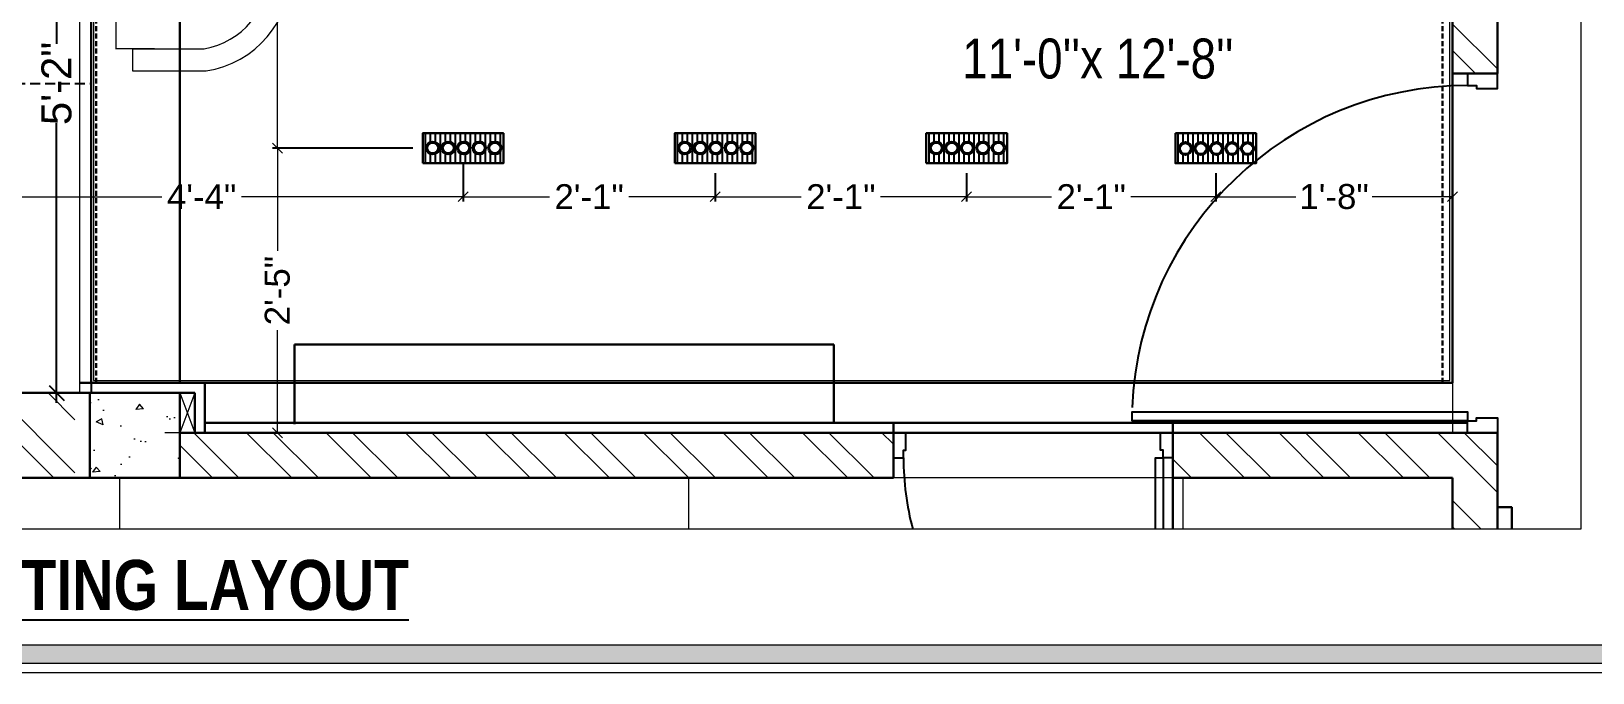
# Model space of a CAD drawing. Header units: millimetres. Extents: x 56222 to 3066687, y -650199 to -121287.
# Drawn here: x 135267.6 to 135424, y -183257.9 to -183193.6 of the extents above; entities that cross this region are included whole.
import ezdxf

# ---------------------------------------------------------------- set-up
doc = ezdxf.new("R2010")
doc.units = ezdxf.units.MM
doc.header["$MEASUREMENT"] = 0
doc.header["$PDMODE"] = 35
doc.linetypes.add('00 . GROUND FLOOR$0$DASHED', pattern=[0.75, 0.5, -0.25])
doc.linetypes.add('DASHEDX2', pattern=[1.5, 1, -0.5])
doc.layers.get('Defpoints').update_dxf_attribs({"color": 220})
for name, color, linetype in [('AR DOOR', 40, 'Continuous'), ('AR ELE-5', 134, 'Continuous'), ('AR HATCH-7', 7, 'Continuous')]:
    doc.layers.add(name, color=color, linetype=linetype)
for name, color, linetype, lineweight in [('COLUMN', 1, 'Continuous', 30), ('dim05', 1, 'Continuous', 13), ('Dimension', 10, 'DASHEDX2', 20), ('Electrical', 84, 'Continuous', 30), ('ELEVATION', 250, 'Continuous', 9), ('FIRST FLOOR', 7, 'Continuous', 9), ('FIRST FLOOR ( TEXT )', 7, 'Continuous', 9), ('FIRST FLOOR_( PLine )_', 251, 'Continuous', 30), ('FURNITURE', 32, 'Continuous', 9), ('GF FALSE CEILING', 6, 'Continuous', 35), ('Labelling', 1, 'Continuous', 25), ('wall', 7, 'Continuous', 30)]:
    doc.layers.add(name, color=color, linetype=linetype, lineweight=lineweight)
doc.styles.add('Arial', font='arial.ttf')
doc.styles.add('KATHA', font='swissc.ttf')
doc.styles.get("Standard").update_dxf_attribs({"font": 'arial.ttf', "height": 6})
doc.styles.add('style4', font='ARIALN.TTF')
doc.dimstyles.new('Archana', dxfattribs={"dimtxt": 3, "dimasz": 1.5, "dimexe": 0.5, "dimexo": 0.5, "dimgap": 0, "dimtad": 0, "dimzin": 0, "dimdsep": 46, "dimlunit": 4, "dimtxsty": 'Arial', "dimblk": 'OBLIQUE', "dimcen": 0, "dimdle": 1, "dimclrd": 1, "dimclre": 1, "dimclrt": 5, "dimadec": 0, "dimazin": 0, "dimtfac": 1, "dimtofl": 0, "dimtmove": 1, "dimatfit": 3, "dimfxl": 1, "dimfxlon": 1, "dimtolj": 1, "dimtzin": 0, "dimlwd": 25, "dimlwe": -1, "dimarcsym": 0})
doc.dimstyles.new('ISO-25', dxfattribs={"dimtxt": 2.5, "dimasz": 1, "dimexe": 0.5, "dimexo": 1, "dimtad": 0, "dimdec": 1, "dimlunit": 4, "dimtxsty": 'Standard', "dimblk": 'OBLIQUE', "dimcen": 2.5, "dimclrd": 1, "dimclre": 1, "dimclrt": 5, "dimadec": 0, "dimazin": 0, "dimtfac": 1, "dimtdec": 1, "dimtmove": 0, "dimatfit": 3, "dimfxl": 1, "dimlwd": -1, "dimarcsym": 0})
pattern_1 = [(135, (-47827.481, -317320.819), (-3.97747564, -3.97747564), []), (135, (-47827.481, -317318.167), (-3.97747564, -3.97747564), [])]

# ---------------------------------------------------------------- blocks, each defined once
blk = doc.blocks.new('*U19')
for points in [[(-1160, 0), (-1120, 0), (-1120, 30), (-1110, 30), (-1110, 100), (-1160, 100)], [(40, 0), (0, 0), (0, 30), (-10, 30), (-10, 100), (40, 100)], [(0, 0), (0, -1120), (-30, -1120), (-30, 0)]]:
    blk.add_lwpolyline(points, close=True)
at = {"layer": 'AR ELE-5', "linetype": 'ByBlock', "ltscale": 15}
blk.add_arc((1.6, 0.7), 1121.6, 180.0347, 267.627, dxfattribs=at)
blk = doc.blocks.new('KIDS')
at = {"layer": 'FURNITURE', "color": 9, "lineweight": 5, "true_color": 0xc7c8ca}
for p, q in [((134669.9, -183424.79), (134669.9, -183300.79)), ((134682.4, -183301.79), (134807.4, -183301.79)), ((134679.9, -183424.79), (134681.4, -183428.79)), ((134681.4, -183424.79), (134679.9, -183428.79)), ((134682.4, -183423.79), (134807.4, -183423.79))]:
    blk.add_line(p, q, dxfattribs=at)
at = {"layer": 'FURNITURE', "color": 9, "lineweight": 30, "true_color": 0xc7c8ca}
for p, q in [((134682.4, -183300.79), (134682.4, -183301.79)), ((134669.9, -183301.79), (134682.4, -183301.79)), ((134679.9, -183423.79), (134679.9, -183301.79)), ((134691.41, -183427.92), (134691.41, -183419.92)), ((134691.41, -183419.92), (134745.41, -183419.92)), ((134745.41, -183419.92), (134745.41, -183427.79)), ((134669.9, -183423.79), (134682.4, -183423.79)), ((134681.4, -183424.79), (134679.9, -183424.79)), ((134681.4, -183424.79), (134681.4, -183428.79)), ((134682.4, -183423.79), (134682.4, -183428.79)), ((134808.9, -183427.79), (134682.4, -183427.79)), ((134751.4, -183428.79), (134751.4, -183427.79)), ((134751.4, -183428.79), (134779.4, -183428.79))]:
    blk.add_line(p, q, dxfattribs=at)
at = {"layer": 'FURNITURE', "color": 9, "linetype": '00 . GROUND FLOOR$0$DASHED', "lineweight": 5, "true_color": 0xc7c8ca}
blk.add_line((134679.9, -183314.79), (134655.9, -183314.79), dxfattribs=at)
at = {"layer": 'FURNITURE', "color": 9, "true_color": 0xc7c8ca}
for p, q in [((134673.48, -183336.52, -0.04), (134677.38, -183336.52, -0.04)), ((134673.48, -183336.52, -0.04), (134673.48, -183352.07, -0.04)), ((134673.48, -183374.76, -0.04), (134677.38, -183374.76, -0.04)), ((134673.48, -183374.76, -0.04), (134673.48, -183390.31, -0.04))]:
    blk.add_line(p, q, dxfattribs=at)
at = {"layer": 'FURNITURE'}
blk.add_line((134677.38, -183352.07, -0.04), (134673.48, -183352.07, -0.04), dxfattribs=at)
at = {"layer": 'FURNITURE', "color": 9, "lineweight": 30, "true_color": 0xc7c8ca}
for points in [[(134682.4, -183296.79), (134780.43, -183296.79), (134780.43, -183298.89), (134682.4, -183298.89)], [(134780.43, -183296.79), (134780.43, -183314.79), (134807.4, -183314.79), (134807.4, -183296.79)]]:
    blk.add_lwpolyline(points, close=True, dxfattribs=at)
blk.add_lwpolyline([(134679.9, -183301.79), (134679.9, -183314.79), (134711.43, -183314.79), (134711.43, -183298.89), (134682.4, -183298.89)], dxfattribs=at)
blk.add_lwpolyline([(134777.68, -183373.83), (134714.68, -183373.83, -0.414214), (134711.68, -183370.83), (134711.43, -183298.89), (134780.43, -183298.89), (134780.68, -183370.83, -0.414214)], format="xyb", close=True, dxfattribs=at)
at = {"layer": 'FURNITURE', "color": 9, "linetype": 'DASHEDX2', "lineweight": 25, "true_color": 0xc7c8ca}
for points in [[(134655.9, -183334.79), (134671.01, -183334.79), (134671.01, -183300.79), (134655.9, -183300.79)], [(134655.9, -183393.79), (134671.01, -183393.79), (134671.01, -183424.79), (134655.9, -183424.79)]]:
    blk.add_lwpolyline(points, close=True, dxfattribs=at)
at = {"layer": 'FURNITURE', "color": 9, "true_color": 0xc7c8ca}
for points in [[(134777.68, -183372.33), (134714.68, -183372.33, -0.414214), (134713.18, -183370.83), (134712.93, -183300.39), (134778.93, -183300.39), (134779.18, -183370.83, -0.414214)], [(134727.94, -183351.04, -0.527965), (134735.73, -183337.52, 0.323475), (134712.93, -183356.16, -0.508743), (134727.94, -183351.04)]]:
    blk.add_lwpolyline(points, format="xyb", close=True, dxfattribs=at)
at = {"layer": 'FURNITURE', "color": 9, "true_color": 0xc7c8ca, "elevation": -0.01}
for points in [[(134745.42, -183317.71, -0.100586), (134745.42, -183302.71, -0.075726), (134721.42, -183302.71, -0.148967), (134721.42, -183317.71, -0.074116)], [(134749.5, -183317.71, 0.100586), (134749.5, -183302.71, 0.075726), (134773.5, -183302.71, 0.148967), (134773.5, -183317.71, 0.074116)]]:
    blk.add_lwpolyline(points, format="xyb", close=True, dxfattribs=at)
at = {"layer": 'FURNITURE', "color": 9, "true_color": 0xc7c8ca, "elevation": -0.04, "flags": 128}
for points in [[(134675.16, -183352.07), (134675.16, -183354.29), (134682.54, -183354.29, 0.853613), (134682.59, -183334.29), (134675.16, -183334.29), (134675.16, -183336.51)], [(134677.38, -183352.07), (134675.16, -183352.07), (134682.36, -183352.07, 0.835758), (134682.4, -183336.51), (134677.38, -183336.51), (134675.16, -183336.51)], [(134675.16, -183390.3), (134675.16, -183392.52), (134682.54, -183392.52, 0.853613), (134682.59, -183372.52), (134675.16, -183372.52), (134675.16, -183374.75)], [(134677.38, -183390.3), (134675.16, -183390.3), (134682.36, -183390.3, 0.835758), (134682.4, -183374.75), (134677.38, -183374.75), (134675.16, -183374.75)]]:
    blk.add_lwpolyline(points, format="xyb", dxfattribs=at)
at = {"layer": 'FURNITURE', "color": 9, "true_color": 0xc7c8ca}
for points in [[(134726.16, -183305.45, -0.01), (134726.93, -183306.86, -0.01), (134728.56, -183309.86, -0.01), (134727.12, -183312.98, -0.01), (134726.36, -183314.62, -0.01)], [(134726.8, -183305.45, -0.01), (134727.58, -183306.86, -0.01), (134729.21, -183309.86, -0.01), (134727.77, -183312.98, -0.01), (134727.01, -183314.62, -0.01)], [(134742, -183305.45, -0.01), (134741.22, -183306.86, -0.01), (134739.59, -183309.86, -0.01), (134741.03, -183312.98, -0.01), (134741.79, -183314.62, -0.01)], [(134742.64, -183305.45, -0.01), (134741.87, -183306.86, -0.01), (134740.24, -183309.86, -0.01), (134741.68, -183312.98, -0.01), (134742.44, -183314.62, -0.01)], [(134752.28, -183305.45, -0.01), (134753.05, -183306.86, -0.01), (134754.68, -183309.86, -0.01), (134753.24, -183312.98, -0.01), (134752.48, -183314.62, -0.01)], [(134752.92, -183305.45, -0.01), (134753.69, -183306.86, -0.01), (134755.32, -183309.86, -0.01), (134753.88, -183312.98, -0.01), (134753.13, -183314.62, -0.01)], [(134768.11, -183305.45, -0.01), (134767.34, -183306.86, -0.01), (134765.71, -183309.86, -0.01), (134767.15, -183312.98, -0.01), (134767.91, -183314.62, -0.01)], [(134768.76, -183305.45, -0.01), (134767.99, -183306.86, -0.01), (134766.35, -183309.86, -0.01), (134767.8, -183312.98, -0.01), (134768.55, -183314.62, -0.01)]]:
    blk.add_open_spline(points, degree=3, knots=[0, 0, 0, 0, 4.577917, 9.671137, 9.671137, 9.671137, 9.671137], dxfattribs=at)
blk = doc.blocks.new('_Oblique')
at = {"layer": 'wall', "color": 0, "lineweight": -2}
blk.add_line((-0.5, -0.5), (0.5, 0.5), dxfattribs=at)
blk = doc.blocks.new('*D459')
at = {"layer": 'Defpoints', "color": 0, "lineweight": 30, "transparency": 16777216}
for p in [(135273.6, -183167.81), (135270.15, -183229.81), (135270.49, -183229.81)]:
    blk.add_point(p, dxfattribs=at)
at = {"layer": 'dim05', "color": 1, "lineweight": 25, "transparency": 16777216}
for p, q in [((135270.15, -183166.81), (135270.15, -183194.83)), ((135270.15, -183230.81), (135270.15, -183202.8))]:
    blk.add_line(p, q, dxfattribs=at)
at = {"layer": 'dim05', "color": 1, "transparency": 16777216}
for p, q in [((135271.15, -183167.81), (135269.65, -183167.81)), ((135270.15, -183229.81), (135269.65, -183229.81))]:
    blk.add_line(p, q, dxfattribs=at)
at = {"layer": 'dim05', "color": 1, "lineweight": 25, "transparency": 16777216, "xscale": 1.5, "yscale": 1.5, "zscale": 1.5}
for p, rotation in [((135270.15, -183167.81), 90), ((135270.15, -183229.81), 270)]:
    blk.add_blockref('_Oblique', p, dxfattribs=dict(at, rotation=rotation))
at = {"layer": 'dim05', "color": 5, "lineweight": 30, "transparency": 16777216, "insert": (135270.15, -183198.81), "char_height": 3, "attachment_point": 5, "rotation": 90, "style": 'Arial'}
blk.add_mtext('\\A1;5\'-2"', dxfattribs=at)
blk = doc.blocks.new('*D904')
at = {"layer": 'Defpoints', "color": 0, "lineweight": 30, "transparency": 16777216}
for p in [(135305.31, -183169.85), (135292.27, -183205.3), (135306.83, -183205.3)]:
    blk.add_point(p, dxfattribs=at)
at = {"layer": 'dim05', "color": 1, "linetype": 'Continuous', "lineweight": -2, "transparency": 16777216}
for p, q in [((135304.31, -183169.85), (135291.77, -183169.85)), ((135305.83, -183205.3), (135291.77, -183205.3))]:
    blk.add_line(p, q, dxfattribs=at)
at = {"layer": 'dim05', "color": 1, "linetype": 'Continuous', "transparency": 16777216}
for p, q in [((135292.27, -183169.85), (135292.27, -183182.64)), ((135292.27, -183205.3), (135292.27, -183192.52))]:
    blk.add_line(p, q, dxfattribs=at)
at = {"layer": 'dim05', "color": 1, "transparency": 16777216}
for p, rotation in [((135292.27, -183169.85), 90), ((135292.27, -183205.3), 270)]:
    blk.add_blockref('_Oblique', p, dxfattribs=dict(at, rotation=rotation))
at = {"layer": 'dim05', "color": 5, "lineweight": 25, "transparency": 16777216, "insert": (135292.27, -183187.58), "char_height": 2.5, "attachment_point": 5, "rotation": 90, "style": 'Arial'}
blk.add_mtext('2\'-11"', dxfattribs=at)
blk = doc.blocks.new('*D905')
at = {"layer": 'Defpoints', "color": 0, "lineweight": 30, "transparency": 16777216}
for p in [(135306.83, -183205.3), (135292.27, -183233.81), (135301.51, -183233.81)]:
    blk.add_point(p, dxfattribs=at)
at = {"layer": 'dim05', "color": 1, "linetype": 'Continuous', "lineweight": -2, "transparency": 16777216}
for p, q in [((135305.83, -183205.3), (135291.77, -183205.3)), ((135300.51, -183233.81), (135291.77, -183233.81))]:
    blk.add_line(p, q, dxfattribs=at)
at = {"layer": 'dim05', "color": 1, "linetype": 'Continuous', "transparency": 16777216}
for p, q in [((135292.27, -183205.3), (135292.27, -183215.59)), ((135292.27, -183233.81), (135292.27, -183223.53))]:
    blk.add_line(p, q, dxfattribs=at)
at = {"layer": 'dim05', "color": 1, "transparency": 16777216}
for p, rotation in [((135292.27, -183205.3), 90), ((135292.27, -183233.81), 270)]:
    blk.add_blockref('_Oblique', p, dxfattribs=dict(at, rotation=rotation))
at = {"layer": 'dim05', "color": 5, "lineweight": 25, "transparency": 16777216, "insert": (135292.27, -183219.56), "char_height": 2.5, "attachment_point": 5, "rotation": 90, "style": 'Arial'}
blk.add_mtext('2\'-5"', dxfattribs=at)
blk = doc.blocks.new('*D910')
at = {"layer": 'Defpoints', "color": 0, "lineweight": 30, "transparency": 16777216}
for p in [(135310.87, -183206.94), (135258.49, -183209.71), (135310.87, -183210.15)]:
    blk.add_point(p, dxfattribs=at)
at = {"layer": 'dim05', "color": 1, "linetype": 'Continuous', "lineweight": -2, "transparency": 16777216}
for p, q in [((135310.87, -183207.94), (135310.87, -183210.65)), ((135258.49, -183210.71), (135258.49, -183210.65))]:
    blk.add_line(p, q, dxfattribs=at)
at = {"layer": 'dim05', "color": 1, "linetype": 'Continuous', "transparency": 16777216}
for p, q in [((135258.49, -183210.15), (135280.68, -183210.15)), ((135310.87, -183210.15), (135288.68, -183210.15))]:
    blk.add_line(p, q, dxfattribs=at)
at = {"layer": 'dim05', "color": 1, "transparency": 16777216, "rotation": 180}
blk.add_blockref('_Oblique', (135258.49, -183210.15), dxfattribs=at)
at = {"layer": 'dim05', "color": 1, "transparency": 16777216}
blk.add_blockref('_Oblique', (135310.87, -183210.15), dxfattribs=at)
at = {"layer": 'dim05', "color": 5, "lineweight": 25, "transparency": 16777216, "insert": (135284.68, -183210.15), "char_height": 2.5, "attachment_point": 5, "style": 'Arial'}
blk.add_mtext('4\'-4"', dxfattribs=at)
blk = doc.blocks.new('*D911')
at = {"layer": 'Defpoints', "color": 0, "lineweight": 30, "transparency": 16777216}
for p in [(135310.87, -183205.94), (135336.12, -183206.8), (135336.12, -183210.15)]:
    blk.add_point(p, dxfattribs=at)
at = {"layer": 'dim05', "color": 1, "linetype": 'Continuous', "lineweight": -2, "transparency": 16777216}
for p, q in [((135310.87, -183206.94), (135310.87, -183210.65)), ((135336.12, -183207.8), (135336.12, -183210.65))]:
    blk.add_line(p, q, dxfattribs=at)
at = {"layer": 'dim05', "color": 1, "linetype": 'Continuous', "transparency": 16777216}
for p, q in [((135310.87, -183210.15), (135319.53, -183210.15)), ((135336.12, -183210.15), (135327.47, -183210.15))]:
    blk.add_line(p, q, dxfattribs=at)
at = {"layer": 'dim05', "color": 1, "transparency": 16777216, "rotation": 180}
blk.add_blockref('_Oblique', (135310.87, -183210.15), dxfattribs=at)
at = {"layer": 'dim05', "color": 1, "transparency": 16777216}
blk.add_blockref('_Oblique', (135336.12, -183210.15), dxfattribs=at)
at = {"layer": 'dim05', "color": 5, "lineweight": 25, "transparency": 16777216, "insert": (135323.5, -183210.15), "char_height": 2.5, "attachment_point": 5, "style": 'Arial'}
blk.add_mtext('2\'-1"', dxfattribs=at)
blk = doc.blocks.new('*D899')
at = {"layer": 'Defpoints', "color": 0, "lineweight": 30, "transparency": 16777216}
for p in [(135361.32, -183206.8), (135386.27, -183206.8), (135361.32, -183210.15)]:
    blk.add_point(p, dxfattribs=at)
at = {"layer": 'dim05', "color": 1, "linetype": 'Continuous', "lineweight": -2, "transparency": 16777216}
for p, q in [((135361.32, -183207.8), (135361.32, -183210.65)), ((135386.27, -183207.8), (135386.27, -183210.65))]:
    blk.add_line(p, q, dxfattribs=at)
at = {"layer": 'dim05', "color": 1, "linetype": 'Continuous', "transparency": 16777216}
for p, q in [((135361.32, -183210.15), (135369.83, -183210.15)), ((135386.27, -183210.15), (135377.77, -183210.15))]:
    blk.add_line(p, q, dxfattribs=at)
at = {"layer": 'dim05', "color": 1, "transparency": 16777216, "rotation": 180}
blk.add_blockref('_Oblique', (135361.32, -183210.15), dxfattribs=at)
at = {"layer": 'dim05', "color": 1, "transparency": 16777216}
blk.add_blockref('_Oblique', (135386.27, -183210.15), dxfattribs=at)
at = {"layer": 'dim05', "color": 5, "lineweight": 25, "transparency": 16777216, "insert": (135373.8, -183210.15), "char_height": 2.5, "attachment_point": 5, "style": 'Arial'}
blk.add_mtext('2\'-1"', dxfattribs=at)
blk = doc.blocks.new('*D900')
at = {"layer": 'Defpoints', "color": 0, "lineweight": 30, "transparency": 16777216}
for p in [(135386.27, -183206.8), (135409.99, -183207.36), (135409.99, -183210.15)]:
    blk.add_point(p, dxfattribs=at)
at = {"layer": 'dim05', "color": 1, "linetype": 'Continuous', "lineweight": -2, "transparency": 16777216}
for p, q in [((135386.27, -183207.8), (135386.27, -183210.65)), ((135409.99, -183208.36), (135409.99, -183210.65))]:
    blk.add_line(p, q, dxfattribs=at)
at = {"layer": 'dim05', "color": 1, "linetype": 'Continuous', "transparency": 16777216}
for p, q in [((135386.27, -183210.15), (135394.3, -183210.15)), ((135409.99, -183210.15), (135401.96, -183210.15))]:
    blk.add_line(p, q, dxfattribs=at)
at = {"layer": 'dim05', "color": 1, "transparency": 16777216, "rotation": 180}
blk.add_blockref('_Oblique', (135386.27, -183210.15), dxfattribs=at)
at = {"layer": 'dim05', "color": 1, "transparency": 16777216}
blk.add_blockref('_Oblique', (135409.99, -183210.15), dxfattribs=at)
at = {"layer": 'dim05', "color": 5, "lineweight": 25, "transparency": 16777216, "insert": (135398.13, -183210.15), "char_height": 2.5, "attachment_point": 5, "style": 'Arial'}
blk.add_mtext('1\'-8"', dxfattribs=at)
blk = doc.blocks.new('*D901')
at = {"layer": 'Defpoints', "color": 0, "lineweight": 30, "transparency": 16777216}
for p in [(135336.12, -183206.8), (135361.32, -183206.8), (135336.12, -183210.15)]:
    blk.add_point(p, dxfattribs=at)
at = {"layer": 'dim05', "color": 1, "linetype": 'Continuous', "lineweight": -2, "transparency": 16777216}
for p, q in [((135336.12, -183207.8), (135336.12, -183210.65)), ((135361.32, -183207.8), (135361.32, -183210.65))]:
    blk.add_line(p, q, dxfattribs=at)
at = {"layer": 'dim05', "color": 1, "linetype": 'Continuous', "transparency": 16777216}
for p, q in [((135336.12, -183210.15), (135344.75, -183210.15)), ((135361.32, -183210.15), (135352.69, -183210.15))]:
    blk.add_line(p, q, dxfattribs=at)
at = {"layer": 'dim05', "color": 1, "transparency": 16777216, "rotation": 180}
blk.add_blockref('_Oblique', (135336.12, -183210.15), dxfattribs=at)
at = {"layer": 'dim05', "color": 1, "transparency": 16777216}
blk.add_blockref('_Oblique', (135361.32, -183210.15), dxfattribs=at)
at = {"layer": 'dim05', "color": 5, "lineweight": 25, "transparency": 16777216, "insert": (135348.72, -183210.15), "char_height": 2.5, "attachment_point": 5, "style": 'Arial'}
blk.add_mtext('2\'-1"', dxfattribs=at)

msp = doc.modelspace()

# ---------------------------------------------------------------- hatches: boundary and pattern name
at = {"layer": 'AR HATCH-7', "lineweight": 15, "true_color": 0x939598}
h = msp.add_hatch(dxfattribs=at)
h.set_pattern_fill('ANSI32', color=252, scale=15, angle=90)
h.set_pattern_definition(pattern_1)
h.paths.add_polyline_path([(135253.993, -183198.814), (135253.993, -183243.473), (135258.493, -183243.473), (135258.493, -183238.232), (135271.993, -183238.232), (135271.993, -183229.814), (135258.493, -183229.814), (135258.493, -183202.232), (135258.493, -183198.814)])
h.paths.add_polyline_path([(135253.993, -183092.732), (135253.993, -183137.732), (135258.493, -183137.732), (135258.493, -183105.814), (135269.993, -183105.814), (135269.993, -183092.732)])
h.paths.add_polyline_path([(135409.993, -183191.732), (135409.993, -183197.732), (135414.493, -183197.732), (135414.493, -183191.732)])
h.paths.add_polyline_path([(135409.993, -183101.732), (135409.993, -183116.732), (135409.993, -183176.732), (135414.493, -183176.732), (135414.493, -183101.732)])
h.paths.add_polyline_path([(135342.51, -183222.307), (135342.51, -183192.491)])
h = msp.add_hatch(dxfattribs=at)
h.set_pattern_fill('AR-CONC', color=252, angle=135)
h.set_pattern_definition([(185, (-47825.2267, -316380.5967), (-4.62807079, 5.51551999), [0.75, -8.25]), (130, (-47825.227, -316380.597), (-4.3376815, -6.29992167), [0.6, -6.6]), (235.4514445, (-47825.612, -316380.137), (-8.96575221, -0.78440164), [0.63740192, -7.01142112]), (181.1842, (-47826.641, -316382.011), (-6.37613776, 8.71693388), [1.125, -12.375]), (231.6356355, (-47827.172, -316381.285), (-13.4971167, -0.2790007), [0.9561034, -10.5171376]), (126.184164, (-47826.641, -316382.011), (-13.4971167, -0.2790007), [0.9, -9.9]), (156, (-47826.9944, -316380.95), (-1.37382476, 7.06771572), [0.75, -8.25]), (101, (-47826.9944, -316380.95), (-6.84808435, -3.40708593), [0.6, -6.6]), (206.4514447, (-47827.109, -316380.361), (-8.22190906, 3.66062975), [0.6374019, -7.01142112]), (172.5, (-47825.2267, -316380.5967), (-2.439898176, -2.267931853), [0, -6.52, 0, -6.7, 0, -6.625]), (142.5, (-47825.2267, -316380.5967), (-4.6490945, -0.92872942), [0, -3.82, 0, -6.37, 0, -2.525]), (102.5, (-47823.6498, -316382.1736), (-3.615207618, 3.934181673), [0, -2.5, 0, -7.8, 0, -10.35]), (92.5, (-47822.9427, -316382.8807), (-4.83159807, 3.41589983), [0, -3.25, 0, -5.18, 0, -7.35])])
h.paths.add_polyline_path([(135269.993, -183092.814), (135269.993, -183105.814), (135284.993, -183105.814), (135284.993, -183092.814)])
h.paths.add_polyline_path([(135273.493, -183229.814), (135273.493, -183238.232), (135282.493, -183238.232), (135282.493, -183229.814)])
h.paths.add_polyline_path([(135342.51, -183222.307), (135342.51, -183222.288)])
h = msp.add_hatch(dxfattribs=at)
h.set_pattern_fill('ANSI32', color=252, scale=15, angle=90)
h.set_pattern_definition(pattern_1)
h.paths.add_polyline_path([(135282.493, -183233.732), (135282.493, -183238.232), (135353.993, -183238.232), (135353.993, -183233.732)])
h = msp.add_hatch(dxfattribs=at)
h.set_pattern_fill('ANSI32', color=252, scale=15, angle=90)
h.set_pattern_definition(pattern_1)
h.paths.add_polyline_path([(135381.993, -183233.814), (135381.993, -183236.314), (135381.993, -183238.314), (135409.993, -183238.314), (135409.993, -183243.473), (135414.493, -183243.473), (135414.493, -183233.732), (135411.493, -183233.732)])
at = {"layer": 'Dimension', "linetype": 'Continuous', "true_color": 0xd39e00}
h = msp.add_hatch(color=42, dxfattribs=at)
h.paths.add_polyline_path([(135236.127, -183071.309), (135236.127, -183256.927), (135499.835, -183256.927), (135499.835, -183071.309)])
h.paths.add_polyline_path([(135237.978, -183073.16), (135497.984, -183073.16), (135497.984, -183255.076), (135237.978, -183255.076)], flags=16)
at = {"layer": 'Electrical', "lineweight": 25, "true_color": 0x000000}
h = msp.add_hatch(dxfattribs=at)
h.set_pattern_fill('ANSI31', color=18, scale=4, angle=225)
h.set_pattern_definition([(270, (148240.10994, -204174.63937), (0.5, -5e-16), [])])
h.paths.add_polyline_path([(135309.158, -183206.801), (135308.29, -183205.751, 0.6754013), (135307.831, -183204.611, 0.1553602), (135307.448, -183204.733), (135306.828, -183203.984), (135306.828, -183203.801), (135314.918, -183203.801), (135314.918, -183206.801)])
h.paths.add_polyline_path([(135314.053, -183205.936, 1), (135314.053, -183204.611, 1)], flags=16)
h.paths.add_polyline_path([(135312.498, -183204.611, 1), (135312.498, -183205.936, 1)], flags=16)
h.paths.add_polyline_path([(135314.053, -183205.803, 1), (135314.053, -183204.743, 1)], flags=0)
h.paths.add_polyline_path([(135312.498, -183204.743, 1), (135312.498, -183205.803, 1)], flags=0)
h.paths.add_polyline_path([(135310.942, -183204.611, 1), (135310.942, -183205.936, 1)], flags=16)
h.paths.add_polyline_path([(135310.942, -183204.743, 1), (135310.942, -183205.803, 1)], flags=0)
h.paths.add_polyline_path([(135309.386, -183204.611, 1), (135309.386, -183205.936, 1)], flags=16)
h.paths.add_polyline_path([(135309.386, -183204.743, 1), (135309.386, -183205.803, 1)], flags=0)
h.paths.add_polyline_path([(135308.29, -183205.751), (135309.158, -183206.801), (135306.828, -183206.801), (135306.828, -183203.984), (135307.448, -183204.733, 0.7310619), (135307.831, -183205.936, 0.1937438)], flags=17)
h = msp.add_hatch(dxfattribs=at)
h.set_pattern_fill('ANSI31', color=18, scale=4, angle=225)
h.set_pattern_definition([(270, (148265.35916, -204174.63937), (0.5, -5e-16), [])])
h.paths.add_polyline_path([(135334.407, -183206.801), (135333.539, -183205.751, 0.6754013), (135333.08, -183204.611, 0.1553602), (135332.697, -183204.733), (135332.077, -183203.984), (135332.077, -183203.801), (135340.167, -183203.801), (135340.167, -183206.801)])
h.paths.add_polyline_path([(135339.302, -183205.936, 1), (135339.302, -183204.611, 1)], flags=16)
h.paths.add_polyline_path([(135337.747, -183204.611, 1), (135337.747, -183205.936, 1)], flags=16)
h.paths.add_polyline_path([(135339.302, -183205.803, 1), (135339.302, -183204.743, 1)], flags=0)
h.paths.add_polyline_path([(135337.747, -183204.743, 1), (135337.747, -183205.803, 1)], flags=0)
h.paths.add_polyline_path([(135336.191, -183204.611, 1), (135336.191, -183205.936, 1)], flags=16)
h.paths.add_polyline_path([(135336.191, -183204.743, 1), (135336.191, -183205.803, 1)], flags=0)
h.paths.add_polyline_path([(135334.636, -183204.611, 1), (135334.636, -183205.936, 1)], flags=16)
h.paths.add_polyline_path([(135334.636, -183204.743, 1), (135334.636, -183205.803, 1)], flags=0)
h.paths.add_polyline_path([(135333.539, -183205.751), (135334.407, -183206.801), (135332.077, -183206.801), (135332.077, -183203.984), (135332.697, -183204.733, 0.7310619), (135333.08, -183205.936, 0.1937438)], flags=17)
h = msp.add_hatch(dxfattribs=at)
h.set_pattern_fill('ANSI31', color=18, scale=4, angle=225)
h.set_pattern_definition([(270, (148290.55915, -204174.63937), (0.5, -5e-16), [])])
h.paths.add_polyline_path([(135359.607, -183206.801), (135358.739, -183205.751, 0.6754013), (135358.28, -183204.611, 0.1553602), (135357.897, -183204.733), (135357.277, -183203.984), (135357.277, -183203.801), (135365.367, -183203.801), (135365.367, -183206.801)])
h.paths.add_polyline_path([(135364.502, -183205.936, 1), (135364.502, -183204.611, 1)], flags=16)
h.paths.add_polyline_path([(135362.947, -183204.611, 1), (135362.947, -183205.936, 1)], flags=16)
h.paths.add_polyline_path([(135364.502, -183205.803, 1), (135364.502, -183204.743, 1)], flags=0)
h.paths.add_polyline_path([(135362.947, -183204.743, 1), (135362.947, -183205.803, 1)], flags=0)
h.paths.add_polyline_path([(135361.391, -183204.611, 1), (135361.391, -183205.936, 1)], flags=16)
h.paths.add_polyline_path([(135361.391, -183204.743, 1), (135361.391, -183205.803, 1)], flags=0)
h.paths.add_polyline_path([(135359.836, -183204.611, 1), (135359.836, -183205.936, 1)], flags=16)
h.paths.add_polyline_path([(135359.836, -183204.743, 1), (135359.836, -183205.803, 1)], flags=0)
h.paths.add_polyline_path([(135358.739, -183205.751), (135359.607, -183206.801), (135357.277, -183206.801), (135357.277, -183203.984), (135357.897, -183204.733, 0.7310619), (135358.28, -183205.936, 0.1937438)], flags=17)
h = msp.add_hatch(dxfattribs=at)
h.set_pattern_fill('ANSI31', color=18, scale=4, angle=225)
h.set_pattern_definition([(270, (148315.5109, -204275.1636), (0.5, -5e-16), [])])
h.paths.add_polyline_path([(135384.559, -183203.801), (135383.691, -183204.851, -0.6754013), (135383.232, -183205.991, -0.1553602), (135382.849, -183205.869), (135382.229, -183206.618), (135382.229, -183206.801), (135390.319, -183206.801), (135390.319, -183203.801)])
h.paths.add_polyline_path([(135389.454, -183204.666, -1), (135389.454, -183205.991, -1)], flags=16)
h.paths.add_polyline_path([(135387.899, -183205.991, -1), (135387.899, -183204.666, -1)], flags=16)
h.paths.add_polyline_path([(135389.454, -183204.799, -1), (135389.454, -183205.858, -1)], flags=0)
h.paths.add_polyline_path([(135387.899, -183205.858, -1), (135387.899, -183204.799, -1)], flags=0)
h.paths.add_polyline_path([(135386.343, -183205.991, -1), (135386.343, -183204.666, -1)], flags=16)
h.paths.add_polyline_path([(135386.343, -183205.858, -1), (135386.343, -183204.799, -1)], flags=0)
h.paths.add_polyline_path([(135384.787, -183205.991, -1), (135384.787, -183204.666, -1)], flags=16)
h.paths.add_polyline_path([(135384.787, -183205.858, -1), (135384.787, -183204.799, -1)], flags=0)
h.paths.add_polyline_path([(135383.691, -183204.851), (135384.559, -183203.801), (135382.229, -183203.801), (135382.229, -183206.618), (135382.849, -183205.869, -0.7310619), (135383.232, -183204.666, -0.1937438)], flags=17)

# ---------------------------------------------------------------- linework, layer by layer
for points in [[(135353.993, -183236.314), (135354.993, -183236.314), (135354.993, -183235.564), (135355.243, -183235.564), (135355.243, -183233.814), (135353.993, -183233.814)], [(135381.993, -183236.314), (135380.993, -183236.314), (135380.993, -183235.564), (135380.743, -183235.564), (135380.743, -183233.814), (135381.993, -183233.814)]]:
    msp.add_lwpolyline(points, close=True)
msp.add_lwpolyline([(135380.243, -183243.473), (135380.243, -183236.314), (135380.993, -183236.314), (135380.993, -183243.473)])
at = {"layer": 'AR ELE-5', "linetype": 'ByBlock', "ltscale": 15}
msp.add_arc((135383.034, -183236.297), 28.041, 180.03474, 194.82719, dxfattribs=at)
at = {"layer": 'COLUMN'}
msp.add_lwpolyline([(135273.493, -183238.314), (135273.493, -183229.814), (135282.493, -183229.814), (135282.493, -183238.314)], close=True, dxfattribs=at)
at = {"layer": 'Dimension', "color": 42, "linetype": 'Continuous', "true_color": 0xd39e00}
for points in [[(135235.202, -183070.384), (135500.76, -183070.384), (135500.76, -183257.852), (135235.202, -183257.852)], [(135236.127, -183071.309), (135499.835, -183071.309), (135499.835, -183256.927), (135236.127, -183256.927)], [(135237.978, -183073.16), (135497.984, -183073.16), (135497.984, -183255.076), (135237.978, -183255.076)]]:
    msp.add_lwpolyline(points, close=True, dxfattribs=at)
at = {"layer": 'Electrical', "color": 240, "true_color": 0xed1f24}
for points in [[(135306.828, -183206.801), (135314.918, -183206.801), (135314.918, -183203.801), (135306.828, -183203.801)], [(135332.077, -183206.801), (135340.167, -183206.801), (135340.167, -183203.801), (135332.077, -183203.801)], [(135357.277, -183206.801), (135365.367, -183206.801), (135365.367, -183203.801), (135357.277, -183203.801)], [(135382.229, -183203.801), (135390.319, -183203.801), (135390.319, -183206.801), (135382.229, -183206.801)]]:
    msp.add_lwpolyline(points, close=True, dxfattribs=at)
at = {"layer": 'Electrical', "color": 18, "lineweight": 25, "true_color": 0x000000}
for centre, radius in [((135307.831, -183205.273), 0.662), ((135307.831, -183205.273), 0.53), ((135309.386, -183205.273), 0.662), ((135309.386, -183205.273), 0.53), ((135310.942, -183205.273), 0.662), ((135310.942, -183205.273), 0.53), ((135312.498, -183205.273), 0.662), ((135312.498, -183205.273), 0.53), ((135314.053, -183205.273), 0.662), ((135314.053, -183205.273), 0.53), ((135333.08, -183205.273), 0.662), ((135333.08, -183205.273), 0.53), ((135334.636, -183205.273), 0.662), ((135334.636, -183205.273), 0.53), ((135336.191, -183205.273), 0.662), ((135336.191, -183205.273), 0.53), ((135337.747, -183205.273), 0.662), ((135337.747, -183205.273), 0.53), ((135339.302, -183205.273), 0.662), ((135339.302, -183205.273), 0.53), ((135358.28, -183205.273), 0.662), ((135358.28, -183205.273), 0.53), ((135359.836, -183205.273), 0.662), ((135359.836, -183205.273), 0.53), ((135361.391, -183205.273), 0.662), ((135361.391, -183205.273), 0.53), ((135362.947, -183205.273), 0.662), ((135362.947, -183205.273), 0.53), ((135364.502, -183205.273), 0.662), ((135364.502, -183205.273), 0.53), ((135383.232, -183205.329), 0.662), ((135383.232, -183205.329), 0.53), ((135384.787, -183205.329), 0.662), ((135384.787, -183205.329), 0.53), ((135386.343, -183205.329), 0.662), ((135386.343, -183205.329), 0.53), ((135387.899, -183205.329), 0.662), ((135387.899, -183205.329), 0.53), ((135389.454, -183205.329), 0.662), ((135389.454, -183205.329), 0.53)]:
    msp.add_circle(centre, radius, dxfattribs=at)
at = {"layer": 'ELEVATION', "lineweight": 0}
msp.add_lwpolyline([(135245.456, -183243.473), (135245.456, -183082.062), (135422.844, -183082.062), (135422.844, -183243.473)], close=True, dxfattribs=at)
at = {"layer": 'FIRST FLOOR'}
for p, q in [((135280.993, -183229.814), (135258.493, -183229.814)), ((135353.993, -183233.814), (135280.993, -183233.814)), ((135353.993, -183238.314), (135353.993, -183233.814)), ((135414.493, -183233.814), (135381.993, -183233.814)), ((135381.993, -183238.314), (135381.993, -183233.814)), ((135414.493, -183243.473), (135414.493, -183233.814)), ((135409.993, -183238.314), (135258.493, -183238.314)), ((135333.493, -183243.473), (135333.493, -183238.314)), ((135409.993, -183243.473), (135409.993, -183238.314))]:
    msp.add_line(p, q, dxfattribs=at)
at = {"layer": 'FIRST FLOOR_( PLine )_'}
for p, q in [((135414.493, -183233.814), (135381.993, -183233.814)), ((135381.993, -183233.814), (135381.993, -183238.314)), ((135414.493, -183243.473), (135414.493, -183233.814)), ((135381.993, -183238.314), (135409.993, -183238.314)), ((135409.993, -183238.314), (135409.993, -183243.473))]:
    msp.add_line(p, q, dxfattribs=at)
msp.add_lwpolyline([(135414.493, -183197.814), (135414.493, -183191.814), (135409.993, -183191.814), (135409.993, -183197.814)], close=True, dxfattribs=at)
msp.add_lwpolyline([(135258.493, -183243.473), (135258.493, -183238.314), (135353.993, -183238.314), (135353.993, -183233.814), (135282.493, -183233.814), (135282.493, -183229.814), (135258.493, -183229.814), (135258.493, -183198.814), (135253.993, -183198.814), (135253.993, -183243.473)], dxfattribs=at)
at = {"layer": 'FURNITURE', "color": 9, "true_color": 0xc7c8ca}
msp.add_line((135279.973, -183195.332, -0.036), (135276.065, -183195.332, -0.036), dxfattribs=at)
at = {"layer": 'FURNITURE', "lineweight": 5}
msp.add_line((135409.993, -183197.814), (135409.993, -183233.814), dxfattribs=at)
at = {"layer": 'FURNITURE', "color": 9, "lineweight": 30, "true_color": 0xc7c8ca}
msp.add_line((135381.993, -183233.814), (135381.993, -183232.814), dxfattribs=at)
at = {"layer": 'FURNITURE'}
for p, q in [((135276.498, -183238.314), (135258.493, -183238.314)), ((135276.498, -183243.473), (135276.498, -183238.314)), ((135382.993, -183238.314), (135382.993, -183243.473))]:
    msp.add_line(p, q, dxfattribs=at)
at = {"layer": 'FURNITURE', "lineweight": 30}
msp.add_line((135381.993, -183238.314), (135381.993, -183243.473), dxfattribs=at)
msp.add_lwpolyline([(135414.493, -183243.473), (135414.493, -183241.263), (135415.936, -183241.263), (135415.937, -183243.473)], dxfattribs=at)
at = {"layer": 'GF FALSE CEILING', "color": 9, "lineweight": 30, "true_color": 0xc7c8ca}
msp.add_lwpolyline([(135273.602, -183228.814), (135409.993, -183228.814), (135409.993, -183106.814), (135273.602, -183106.814)], close=True, dxfattribs=at)
at = {"layer": 'GF FALSE CEILING', "color": 9, "lineweight": 5, "true_color": 0xc7c8ca}
msp.add_lwpolyline([(135273.852, -183228.564), (135409.743, -183228.564), (135409.743, -183107.064), (135273.852, -183107.064)], close=True, dxfattribs=at)
at = {"layer": 'GF FALSE CEILING', "color": 3, "linetype": '00 . GROUND FLOOR$0$DASHED', "lineweight": 30}
msp.add_lwpolyline([(135274.102, -183228.813), (135408.993, -183228.813), (135408.993, -183106.815), (135274.102, -183106.815)], close=True, dxfattribs=at)

# ---------------------------------------------------------------- block references
at = {"layer": 'AR DOOR', "linetype": 'ByBlock', "lineweight": -2, "extrusion": (0, 0, -1), "xscale": -0.02999999999996949, "yscale": 0.02999999999996949, "zscale": -0.02999999999996949, "rotation": 90}
msp.add_blockref('*U19', (-135411.493, -183232.614), dxfattribs=at)
at = {"layer": 'dim05', "lineweight": 30}
msp.add_blockref('KIDS', (602.59, 194.975), dxfattribs=at)

# ---------------------------------------------------------------- texts
at = {"layer": 'FIRST FLOOR ( TEXT )', "insert": (135374.473, -183189.67), "char_height": 4, "attachment_point": 5, "style": 'KATHA'}
msp.add_mtext("KID'S\\PBEDROOM\\P11'-0''x 12'-8''", dxfattribs=at)
at = {"layer": 'Labelling', "color": 251, "true_color": 0x636466, "insert": (135279.198, -183249.083), "char_height": 5, "attachment_point": 5, "style": 'style4'}
msp.add_mtext_dynamic_manual_height_columns('{\\fArial Narrow|b1|i0|c0|p34;\\LLIGHTING LAYOUT}', width=79.10806, gutter_width=1, heights=[0], dxfattribs=at)

# ---------------------------------------------------------------- dimensions: what is measured, and where the dimension line sits
at = {"layer": 'dim05', "lineweight": 30}
dim = msp.add_linear_dim(base=(135270.147, -183229.814), p1=(135273.602, -183167.814), p2=(135270.493, -183229.814), angle=90, dimstyle='Archana', override={"dimdec": 0}, dxfattribs=at)
dim.commit()
dim.dimension.update_dxf_attribs({"geometry": '*D459', "text_midpoint": (135270.147, -183198.814)})
at = {"layer": 'dim05', "color": 27, "lineweight": 25, "true_color": 0x7d5120}
for base, p1, p2, angle, override, picture, middle in [((135292.275, -183205.301), (135305.314, -183169.851), (135306.828, -183205.301), 90, {"dimdec": 0, "dimtxsty": 'Arial', "dimtmove": 1}, '*D904', (135292.275, -183187.576)), ((135292.275, -183233.814), (135306.828, -183205.301), (135301.512, -183233.814), 90, {"dimdec": 0, "dimtxsty": 'Arial', "dimtmove": 1}, '*D905', (135292.275, -183219.558)), ((135336.122, -183210.153), (135361.322, -183206.801), (135336.122, -183206.801), 180, {"dimtxsty": 'Arial', "dimtmove": 1}, '*D901', (135348.722, -183210.153)), ((135361.322, -183210.153), (135386.274, -183206.801), (135361.322, -183206.801), 180, {"dimtxsty": 'Arial', "dimtmove": 1}, '*D899', (135373.798, -183210.153))]:
    dim = msp.add_linear_dim(base=base, p1=p1, p2=p2, angle=angle, dimstyle='ISO-25', override=override, dxfattribs=at)
    dim.commit()
    dim.dimension.update_dxf_attribs({"geometry": picture, "text_midpoint": middle})
for base, p1, p2, override, picture, middle in [((135336.122, -183210.153), (135310.873, -183205.936), (135336.122, -183206.801), {"dimtxsty": 'Arial', "dimtmove": 1}, '*D911', (135323.498, -183210.153)), ((135310.873, -183210.153), (135258.493, -183209.71), (135310.873, -183206.936), {"dimdec": 0, "dimtxsty": 'Arial', "dimtmove": 1}, '*D910', (135284.683, -183210.153))]:
    dim = msp.add_linear_dim(base=base, p1=p1, p2=p2, dimstyle='ISO-25', override=override, dxfattribs=at)
    dim.commit()
    dim.dimension.update_dxf_attribs({"geometry": picture, "text_midpoint": middle})
dim = msp.add_linear_dim(base=(135409.993, -183210.153), p1=(135386.274, -183206.801), p2=(135409.993, -183207.358), angle=180, text='1\'-8"', dimstyle='ISO-25', override={"dimdec": 0, "dimtxsty": 'Arial', "dimtmove": 1}, dxfattribs=at)
dim.commit()
dim.dimension.update_dxf_attribs({"geometry": '*D900', "text_midpoint": (135398.133, -183210.153)})

doc.saveas('drawing.dxf')
